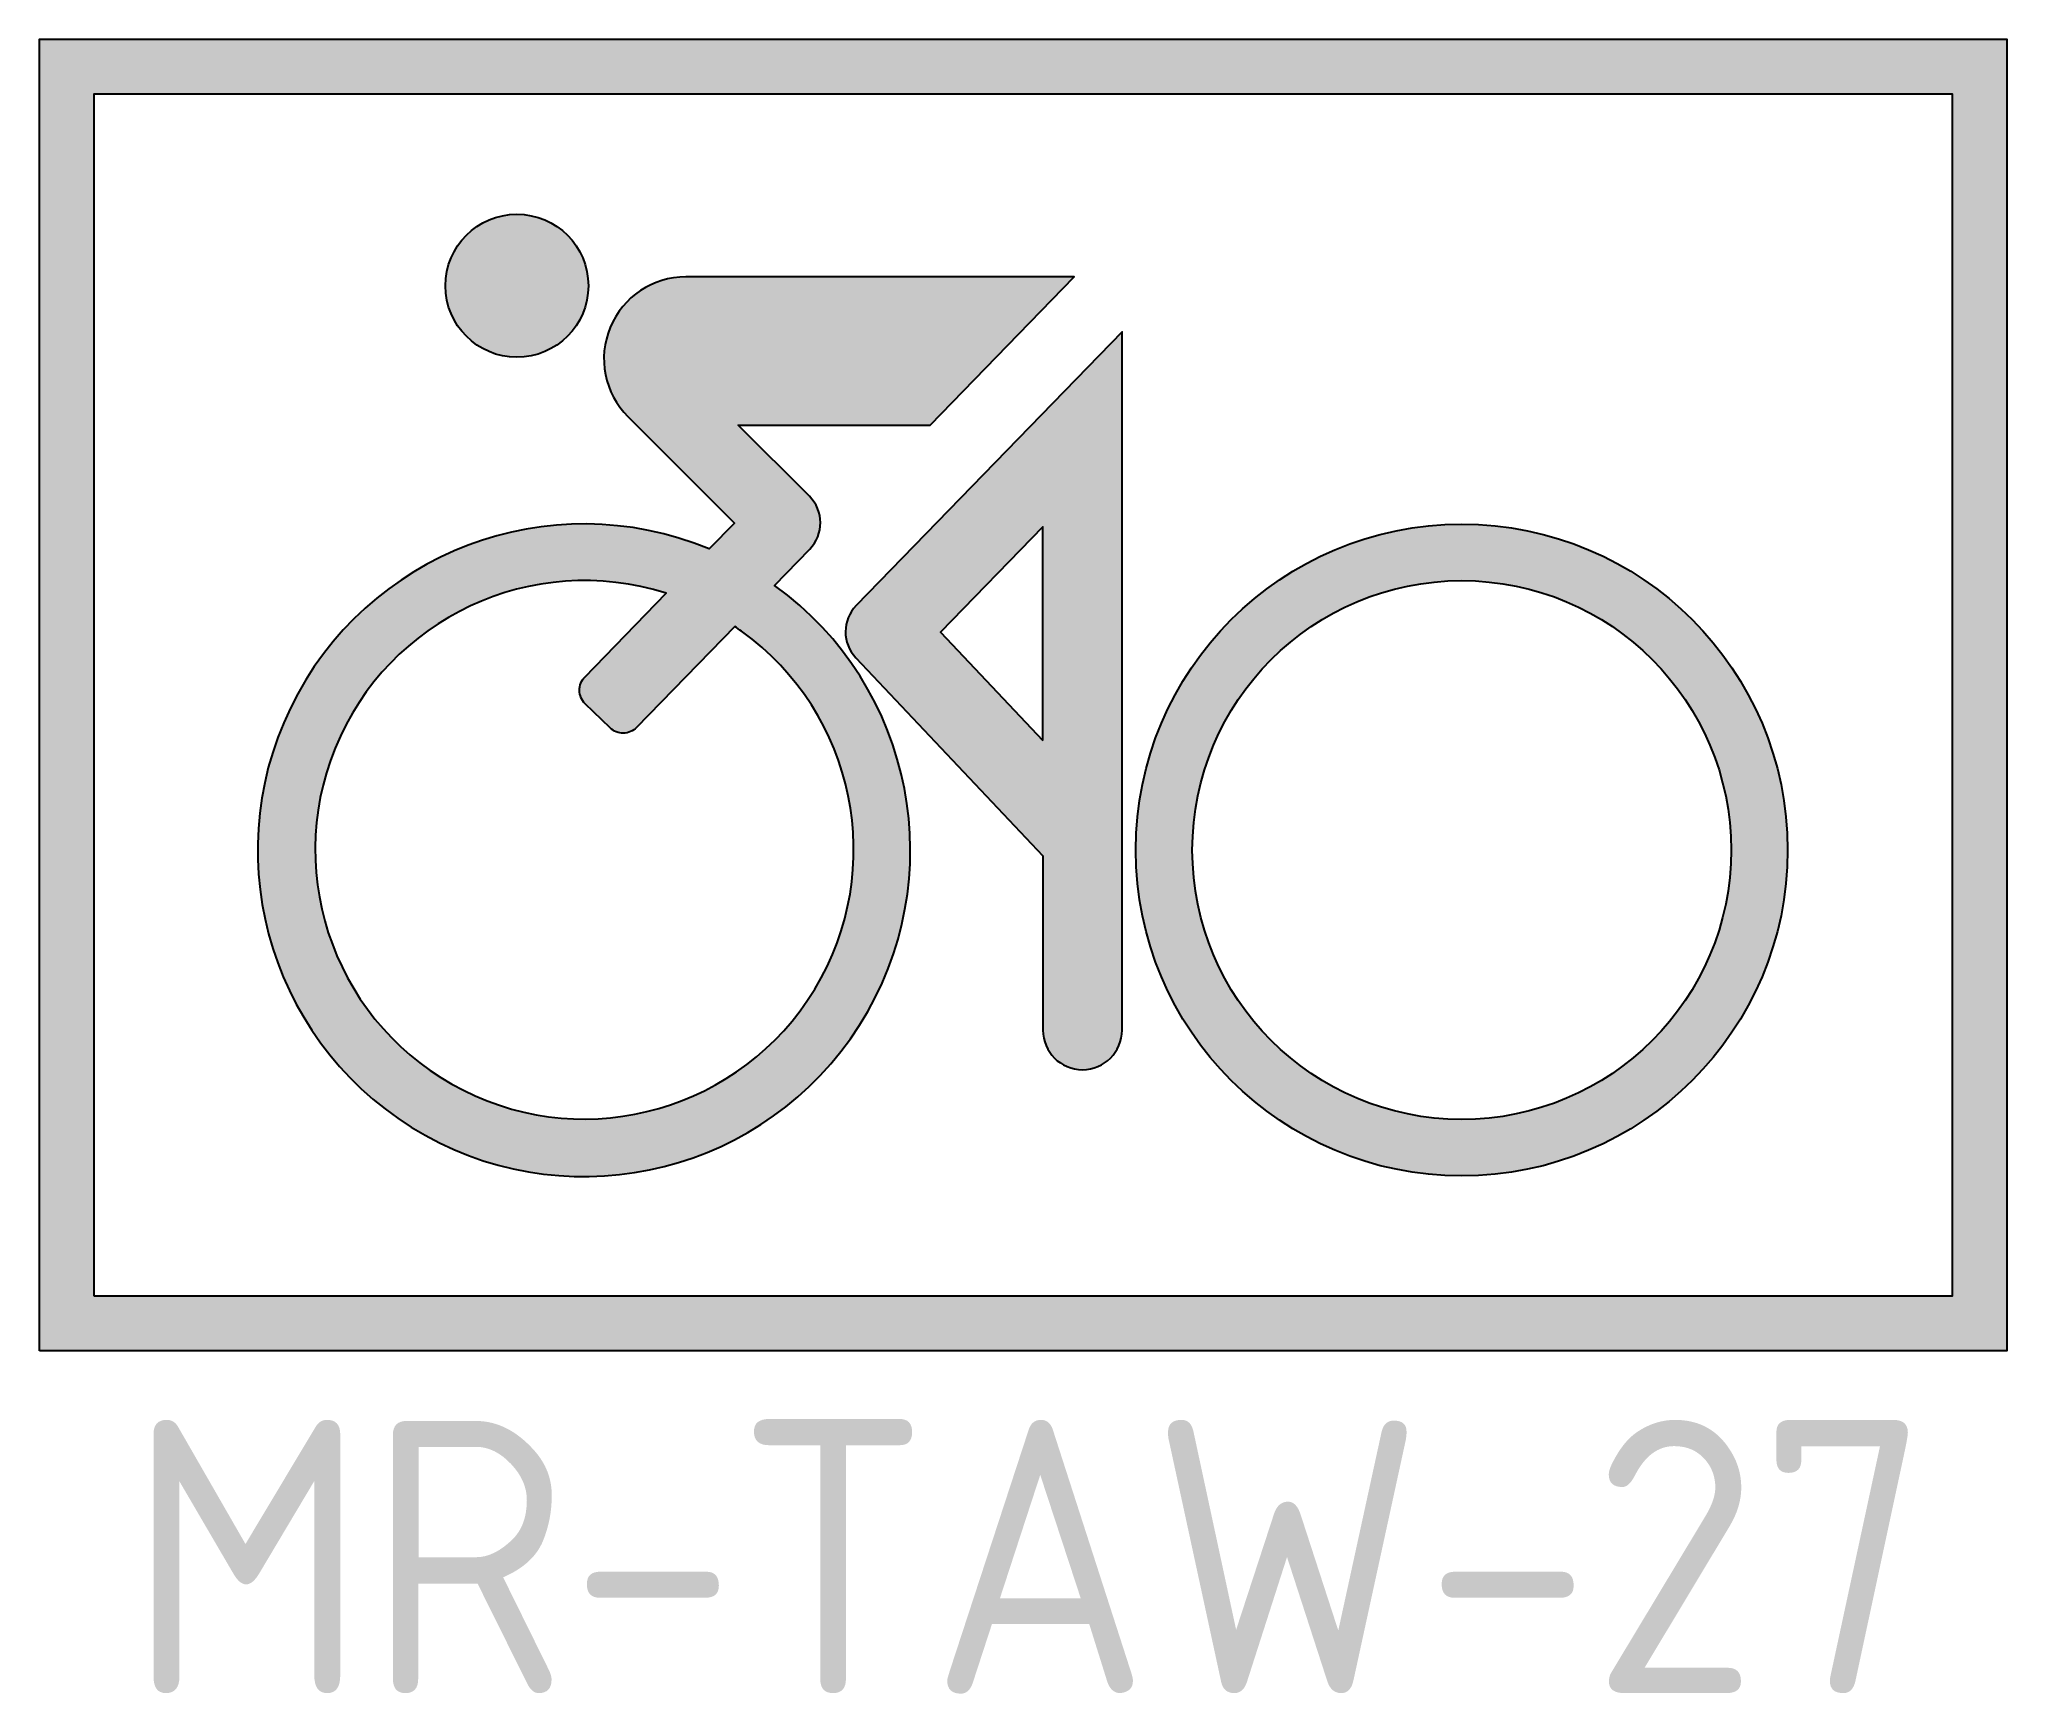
# Model space of a CAD drawing. Extents: x 0.6 to 18.6, y 0.3 to 15.4.
import ezdxf
from ezdxf.enums import TextEntityAlignment as Align

# ---------------------------------------------------------------- set-up
doc = ezdxf.new("R2010")
doc.units = 0
doc.header["$LTSCALE"] = 12
doc.header["$MEASUREMENT"] = 0
doc.layers.add('L25', color=1, linetype='CONTINUOUS')
doc.styles.add('ISO', font='iso.shx')

msp = doc.modelspace()

# ---------------------------------------------------------------- hatches: boundary and pattern name
at = {"layer": 'L25'}
h = msp.add_hatch(color=256, dxfattribs=at)
h.paths.add_polyline_path([(18.622, 15.425), (0.622, 15.425), (0.622, 3.425), (18.622, 3.425)])
h.paths.add_polyline_path([(1.122, 3.925), (1.122, 14.925), (18.122, 14.925), (18.122, 3.925)], flags=16)
h.paths.add_polyline_path([(10.653, 8.007, -1), (16.618, 8.007, -1)], flags=0)
h.paths.add_polyline_path([(11.17, 8.007, -1), (16.101, 8.007, -1)], flags=0)
h.paths.add_polyline_path([(9.804, 6.359), (9.804, 7.955), (8.092, 9.766, -0.401672), (8.095, 10.243), (10.528, 12.749), (10.528, 6.359, -1)], flags=0)
h.paths.add_polyline_path([(6.75, 10.762), (6.981, 10.999), (6.007, 11.973, -0.668246), (6.537, 13.252), (10.09, 13.252), (8.771, 11.894), (7.017, 11.894), (7.667, 11.244, -0.409937), (7.671, 10.76), (7.349, 10.428, -17.354054)], flags=0)
h.paths.add_polyline_path([(9.804, 9.008), (8.867, 10), (9.804, 10.965)], flags=0)
h.paths.add_polyline_path([(6.357, 10.356), (5.612, 9.59, 0.414214), (5.616, 9.346), (5.844, 9.125, 0.414214), (6.087, 9.129), (6.984, 10.053, -0.007786), (7.047, 10.009, -12.677959)], flags=0)
h.paths.add_polyline_path([(4.337, 13.17, -1), (5.646, 13.17, -1)], flags=0)

# ---------------------------------------------------------------- linework, layer by layer
for points in [[(0.622, 3.425), (0.622, 15.425), (18.622, 15.425), (18.622, 3.425)], [(1.122, 3.925), (1.122, 14.925), (18.122, 14.925), (18.122, 3.925)], [(9.804, 9.008), (9.804, 10.965), (8.867, 10)]]:
    msp.add_lwpolyline(points, close=True, dxfattribs=at)
for points in [[(7.671, 10.76, 0.409937), (7.667, 11.244), (7.017, 11.894), (8.771, 11.894), (10.09, 13.252), (6.537, 13.252, 0.668246), (6.007, 11.973), (6.981, 10.999), (6.75, 10.762, 17.354054), (7.349, 10.428)], [(9.804, 7.955), (9.804, 6.359, 1), (10.528, 6.359), (10.528, 12.749), (8.095, 10.243, 0.401672), (8.092, 9.766)], [(6.984, 10.053), (6.087, 9.129, -0.414214), (5.844, 9.125), (5.616, 9.346, -0.414214), (5.612, 9.59), (6.357, 10.356, 12.677959), (7.047, 10.009, 0.007786)]]:
    msp.add_lwpolyline(points, format="xyb", close=True, dxfattribs=at)
for centre, radius in [((4.991, 13.17), 0.654), ((13.636, 8.007), 2.982), ((13.636, 8.007), 2.465)]:
    msp.add_circle(centre, radius, dxfattribs=at)

# ---------------------------------------------------------------- texts
at = {"layer": 'L25', "style": 'ISO'}
msp.add_text('MR-TAW-27', height=2.5, dxfattribs=at).set_placement((9.676, 0.293), align=Align.CENTER)

doc.saveas('drawing.dxf')
